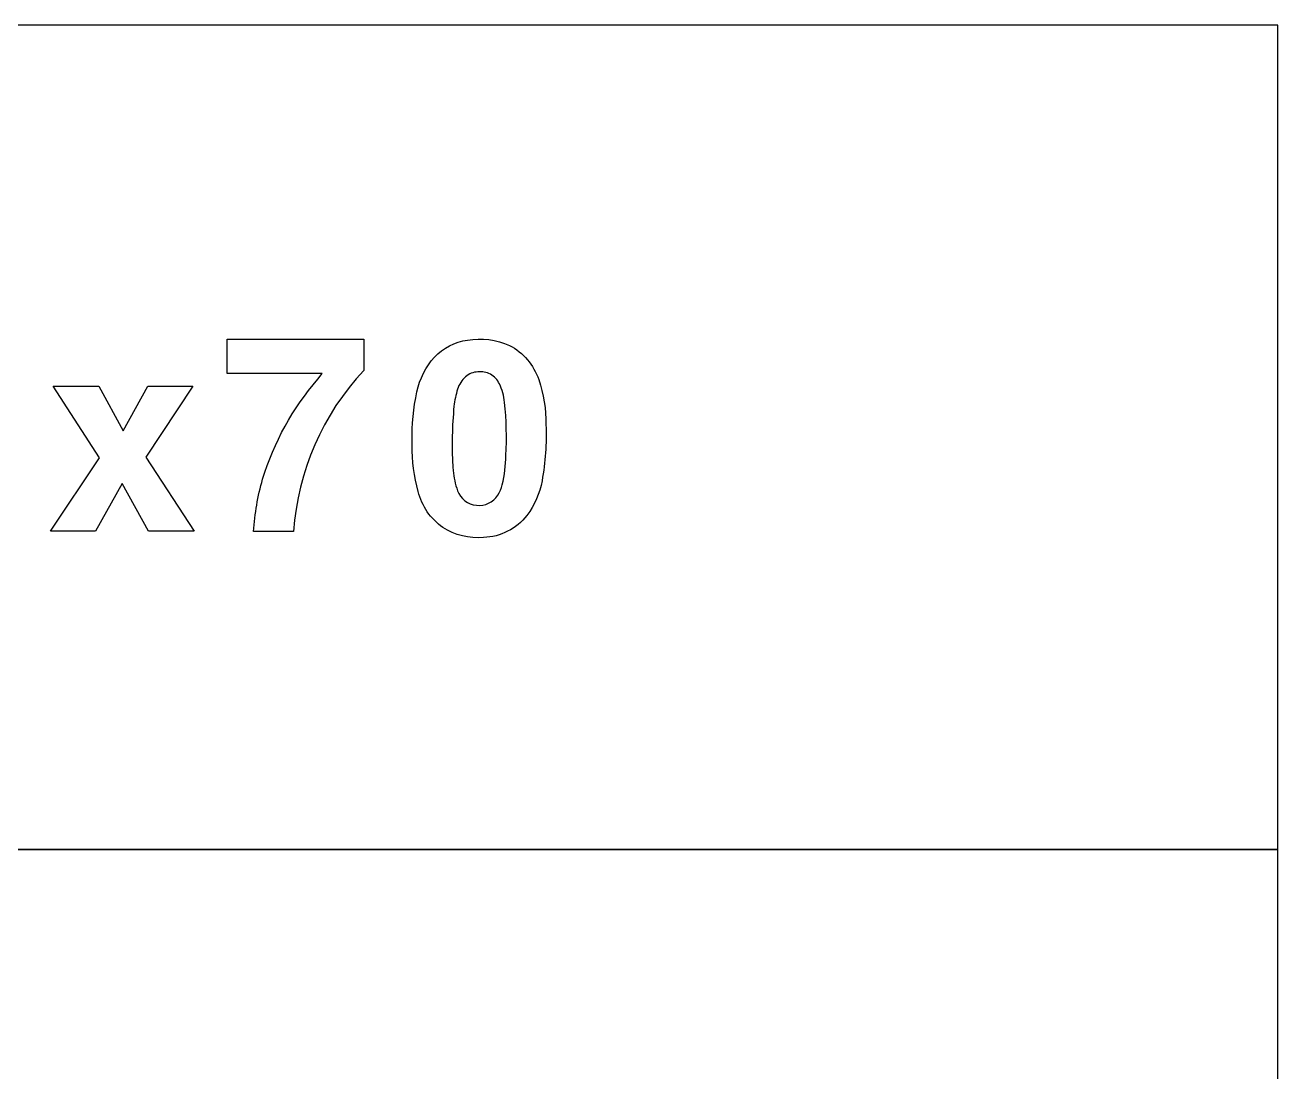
# Model space of a CAD drawing. Extents: x 0 to 4500, y -1000 to 1500.
# Drawn here: x 3740 to 4500, y 865 to 1500 of the extents above; entities that cross this region are included whole.
import ezdxf

# ---------------------------------------------------------------- set-up
doc = ezdxf.new("R2010")
doc.units = 0
doc.header["$MEASUREMENT"] = 0

msp = doc.modelspace()

# ---------------------------------------------------------------- linework, layer by layer
for points in [[(3000, 1000), (4500, 1000), (4500, 1500), (3000, 1500)], [(3784.99, 1237.42), (3756.9, 1281.06), (3784.71, 1281.06), (3799.33, 1253.81), (3814.3, 1281.06), (3841.62, 1281.06), (3813.18, 1237.83), (3842.4, 1193.02), (3814.76, 1193.02), (3798.87, 1221.89), (3782.55, 1193.02), (3755.23, 1193.02)], [(3000, 0.0001), (4500, 0.0001), (4500, 1000), (3000, 1000)]]:
    msp.add_lwpolyline(points, close=True)
for points in [[(3862.39, 1309.54), (3945.38, 1309.54), (3945.38, 1290.51, 0.17337), (3902.82, 1192.88), (3878.56, 1192.88, -0.0554097), (3884, 1224.57, -0.10295), (3917.44, 1285.2), (3920.17, 1288.59), (3862.39, 1288.59)], [(3974.69, 1247.43, -0.0563084), (3977.59, 1277.59, -0.130301), (3988.24, 1298.61, -0.174843), (4008.32, 1308.89, -0.147552), (4033.82, 1305.7, -0.192146), (4051.48, 1284.98, -0.0833996), (4055.92, 1257.61, -0.0545507), (4053.51, 1223.64, -0.116773), (4044.36, 1202.48, -0.221099), (4018.03, 1189.19, -0.162564), (3993.32, 1195.2, -0.174743), (3978.31, 1217, -0.0640867), (3974.73, 1245.17)], [(3999.35, 1232.77, 0.0124589), (3999.6, 1229.74, 0.0668192), (4002.29, 1217.55, 0.615362), (4026.73, 1214.86, 0.0726881), (4029.34, 1221.12, 0.0588562), (4031.6, 1239.01, 0.0389037), (4030.82, 1271.16, 0.084671), (4027.66, 1282.37, 0.156013), (4022.16, 1288.21, 0.143208), (4014.61, 1289.63, 0.172584), (4007.05, 1286.65, 0.132565), (4002.27, 1279.18, 0.0498315), (4000.09, 1268.76, 0.0368731)]]:
    msp.add_lwpolyline(points, format="xyb", close=True)

doc.saveas('drawing.dxf')
